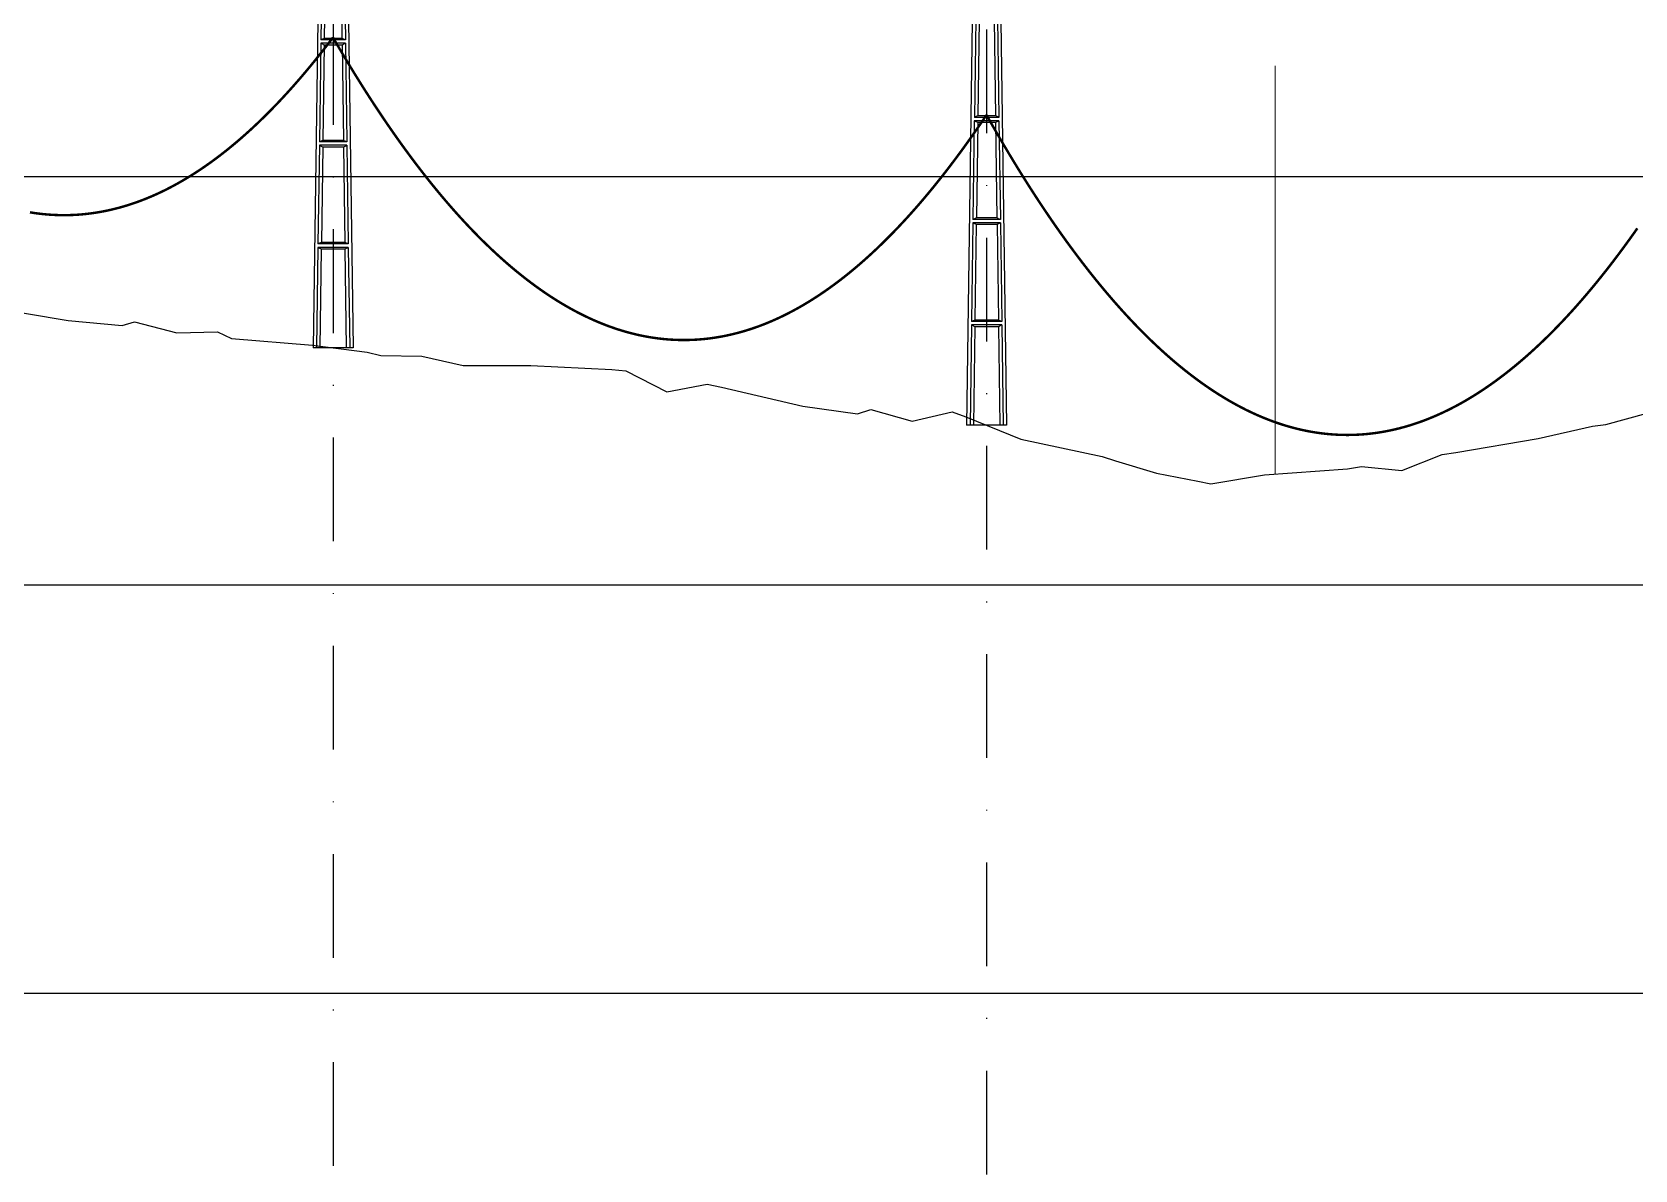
# Model space of a CAD drawing. Header units: metres. Extents: x -121 to 9872, y 3505 to 10721.
# Drawn here: x 5643.2 to 5839.5, y 6105.3 to 6244.7 of the extents above; entities that cross this region are included whole.
import ezdxf

# ---------------------------------------------------------------- set-up
doc = ezdxf.new("R2010")
doc.units = ezdxf.units.M
doc.linetypes.add('DASHDOT', pattern=[25.4, 12.7, -6.35, 0, -6.35])
doc.linetypes.add('DASHED', pattern=[0.75, 0.5, -0.25])
for name, color, linetype in [('C-ROAD-PROF', 2, 'DASHED'), ('CON-EOL- PROJEÇÃO', 22, 'Continuous'), ('ESTRADAS', 31, 'Continuous'), ('GRID', 253, 'Continuous'), ('Perfil - Caixa', 251, 'Continuous'), ('POSTE DT', 7, 'Continuous')]:
    doc.layers.add(name, color=color, linetype=linetype)

# ---------------------------------------------------------------- blocks, each defined once
blk = doc.blocks.new('*U1')
at = {"layer": 'POSTE DT', "extrusion": (0, 1, 0)}
for p, q in [((-3.31, 378.23), (-4.05, 262)), ((-3.31, 378.23), (3.31, 378.23)), ((3.31, 378.23), (4.06, 262)), ((-4.05, 262), (-7.72, 0)), ((-4.05, 262), (-4.05, 262)), ((-2.73, 262), (-3.08, 237.05)), ((-2.73, 262), (2.75, 262)), ((-1.42, 262), (-1.77, 237.57)), ((1.43, 262), (1.77, 237.57)), ((2.75, 262), (3.1, 237.05)), ((4.06, 262), (7.72, 0)), ((-3.1, 235.74), (-3.63, 197.65)), ((3.11, 235.73), (-3.1, 235.74)), ((3.1, 237.05), (-3.08, 237.05)), ((-1.8, 235.21), (-2.32, 198.19)), ((1.8, 235.21), (2.32, 198.19)), ((3.11, 235.73), (3.65, 197.65)), ((-3.65, 196.34), (-4.19, 158.25)), ((-2.35, 195.8), (-2.87, 158.8)), ((2.35, 195.8), (2.87, 158.8)), ((3.66, 196.34), (4.2, 158.25)), ((-4.21, 156.94), (-4.74, 118.85)), ((-2.9, 156.39), (-3.42, 119.41)), ((2.91, 156.39), (3.42, 119.41)), ((4.21, 156.94), (4.75, 118.85)), ((4.75, 118.85), (-4.74, 118.85)), ((-4.76, 117.54), (-5.29, 79.45)), ((4.77, 117.54), (-4.76, 117.54)), ((-3.46, 116.98), (-3.97, 80.02)), ((3.46, 116.98), (3.98, 80.02)), ((4.77, 117.54), (5.3, 79.45)), ((-5.31, 78.14), (-5.85, 40.06)), ((5.32, 78.14), (-5.31, 78.14)), ((5.3, 79.45), (-5.29, 79.45)), ((-4.01, 77.57), (-4.53, 40.63)), ((4.01, 77.57), (4.53, 40.63)), ((5.32, 78.14), (5.85, 40.06)), ((-5.86, 38.74), (-6.41, 0)), ((5.87, 38.74), (-5.86, 38.74)), ((5.85, 40.06), (-5.85, 40.06)), ((-4.56, 38.17), (-5.1, 0)), ((4.56, 38.17), (5.1, 0)), ((5.87, 38.74), (6.41, 0)), ((-6.41, 0), (-7.72, 0)), ((-5.1, 0), (-6.41, 0)), ((5.1, 0), (-5.1, 0)), ((6.41, 0), (5.1, 0)), ((7.72, 0), (6.41, 0))]:
    blk.add_line(p, q, dxfattribs=at)
at = {"layer": 'POSTE DT', "ltscale": 3}
for points in [[(-3.65, 196.34), (3.66, 196.34)], [(-3.63, 197.65), (3.65, 197.65)], [(-4.21, 156.94), (4.21, 156.94)], [(4.2, 158.25), (-4.19, 158.25)]]:
    blk.add_lwpolyline(points, dxfattribs=at)
at = {"layer": 'POSTE DT'}
for points, knots in [([(0.25, 309.94), (0.25, 309.93), (0.25, 309.93), (0.25, 309.92), (0.25, 309.91), (0.25, 309.9), (0.25, 309.89), (0.24, 309.85), (0.22, 309.82), (0.19, 309.77), (0.16, 309.74), (0.11, 309.71), (0.08, 309.7), (0.01, 309.68), (-0.02, 309.68), (-0.08, 309.7), (-0.11, 309.71), (-0.16, 309.74), (-0.18, 309.76), (-0.21, 309.8), (-0.22, 309.82), (-0.24, 309.85), (-0.24, 309.87), (-0.25, 309.89), (-0.25, 309.9), (-0.25, 309.92), (-0.25, 309.92), (-0.25, 309.93), (-0.25, 309.94), (-0.25, 309.95), (-0.25, 309.95), (-0.25, 309.96), (-0.25, 309.97), (-0.24, 310), (-0.23, 310.02), (-0.21, 310.07), (-0.2, 310.09), (-0.15, 310.14), (-0.13, 310.15), (-0.07, 310.18), (-0.03, 310.19), (0.03, 310.19), (0.06, 310.18), (0.12, 310.16), (0.14, 310.14), (0.18, 310.11), (0.2, 310.09), (0.21, 310.06), (0.22, 310.05), (0.23, 310.04), (0.24, 310.01), (0.24, 309.99), (0.25, 309.97), (0.25, 309.96), (0.25, 309.95), (0.25, 309.94), (0.25, 309.94), (0.25, 309.94), (0.25, 309.94)], [-54.728303, -54.728303, -54.728303, -54.728303, -54.309038, -54.309038, -53.647169, -53.647169, -52.532885, -52.532885, -48.86224, -48.86224, -45.282765, -45.282765, -41.52867, -41.52867, -37.867486, -37.867486, -34.454589, -34.454589, -31.301423, -31.301423, -28.48103, -28.48103, -26.961755, -26.961755, -25.7544, -25.7544, -25.136228, -25.136228, -24.64409, -24.64409, -24.094201, -24.094201, -23.191199, -23.191199, -20.494482, -20.494482, -17.342863, -17.342863, -13.645538, -13.645538, -9.835989, -9.835989, -6.296781, -6.296781, -3.005029, -3.005029, 0, 0, 0, 1.527594, 1.527594, 3.697216, 3.697216, 4.489727, 4.489727, 5.01438, 5.01438, 5.095313, 5.095313, 5.095313, 5.095313]), ([(-3.1, 235.74), (-2.88, 235.65), (-2.67, 235.56), (-2.23, 235.39), (-2.02, 235.3), (-1.8, 235.21)], [0.055576, 0.055576, 0.055576, 0.055576, 56.767409, 56.767409, 113.50757, 113.50757, 113.50757, 113.50757]), ([(-1.77, 237.57), (-1.99, 237.49), (-2.21, 237.4), (-2.64, 237.22), (-2.86, 237.14), (-3.08, 237.05)], [0, 0, 0, 0, 56.660495, 56.660495, 113.412826, 113.412826, 113.412826, 113.412826]), ([(-1.8, 235.21), (-1.2, 235.21), (-0.6, 235.21), (0.6, 235.21), (1.2, 235.21), (1.8, 235.21)], [0, 0, 0, 0, 68.567797, 68.567797, 137.136247, 137.136247, 137.136247, 137.136247]), ([(1.77, 237.57), (1.18, 237.57), (0.59, 237.57), (-0.59, 237.57), (-1.18, 237.57), (-1.77, 237.57)], [0, 0, 0, 0, 67.306894, 67.306894, 134.614447, 134.614447, 134.614447, 134.614447]), ([(3.1, 237.05), (2.87, 237.14), (2.65, 237.23), (2.21, 237.4), (1.99, 237.49), (1.77, 237.57)], [0, 0, 0, 0, 56.738948, 56.738948, 113.38731, 113.38731, 113.38731, 113.38731]), ([(1.8, 235.21), (2.02, 235.3), (2.24, 235.38), (2.68, 235.56), (2.89, 235.65), (3.11, 235.73)], [0, 0, 0, 0, 56.845349, 56.845349, 113.599799, 113.599799, 113.599799, 113.599799]), ([(-2.32, 198.19), (-2.54, 198.1), (-2.76, 198.01), (-3.2, 197.83), (-3.41, 197.74), (-3.63, 197.65)], [0, 0, 0, 0, 63.412073, 63.412073, 126.777421, 126.777421, 126.777421, 126.777421]), ([(2.32, 198.19), (1.55, 198.19), (0.77, 198.19), (-0.77, 198.19), (-1.55, 198.19), (-2.32, 198.19)], [0, 0, 0, 0, 88.31008, 88.31008, 176.620652, 176.620652, 176.620652, 176.620652]), ([(3.65, 197.65), (3.43, 197.74), (3.2, 197.83), (2.76, 198.01), (2.54, 198.1), (2.32, 198.19)], [0, 0, 0, 0, 63.488119, 63.488119, 126.880939, 126.880939, 126.880939, 126.880939]), ([(-3.65, 196.34), (-3.43, 196.25), (-3.22, 196.16), (-2.78, 195.98), (-2.57, 195.89), (-2.35, 195.8)], [0.054307, 0.054307, 0.054307, 0.054307, 63.527131, 63.527131, 127.063246, 127.063246, 127.063246, 127.063246]), ([(-2.35, 195.8), (-1.57, 195.8), (-0.78, 195.8), (0.79, 195.8), (1.57, 195.8), (2.35, 195.8)], [0, 0, 0, 0, 89.585713, 89.585713, 179.17191, 179.17191, 179.17191, 179.17191]), ([(2.35, 195.8), (2.57, 195.89), (2.79, 195.98), (3.23, 196.16), (3.45, 196.25), (3.66, 196.34)], [0, 0, 0, 0, 63.60246, 63.60246, 127.109696, 127.109696, 127.109696, 127.109696]), ([(-4.21, 156.94), (-3.99, 156.85), (-3.77, 156.75), (-3.34, 156.57), (-3.12, 156.48), (-2.9, 156.39)], [0.053423, 0.053423, 0.053423, 0.053423, 70.429742, 70.429742, 140.90167, 140.90167, 140.90167, 140.90167]), ([(-2.87, 158.8), (-3.09, 158.71), (-3.31, 158.62), (-3.75, 158.43), (-3.97, 158.34), (-4.19, 158.25)], [0, 0, 0, 0, 70.301707, 70.301707, 140.590947, 140.590947, 140.590947, 140.590947]), ([(-2.9, 156.39), (-1.94, 156.39), (-0.97, 156.39), (0.97, 156.39), (1.94, 156.39), (2.91, 156.39)], [0, 0, 0, 0, 110.60219, 110.60219, 221.20473, 221.20473, 221.20473, 221.20473]), ([(2.87, 158.8), (1.92, 158.8), (0.96, 158.8), (-0.96, 158.8), (-1.91, 158.8), (-2.87, 158.8)], [0, 0, 0, 0, 109.314454, 109.314454, 218.629264, 218.629264, 218.629264, 218.629264]), ([(4.2, 158.25), (3.98, 158.34), (3.76, 158.44), (3.31, 158.62), (3.09, 158.71), (2.87, 158.8)], [0, 0, 0, 0, 70.379198, 70.379198, 140.659718, 140.659718, 140.659718, 140.659718]), ([(2.91, 156.39), (3.12, 156.48), (3.34, 156.57), (3.78, 156.75), (4, 156.85), (4.21, 156.94)], [0, 0, 0, 0, 70.506649, 70.506649, 140.914701, 140.914701, 140.914701, 140.914701]), ([(-3.42, 119.41), (-3.64, 119.32), (-3.86, 119.23), (-4.3, 119.04), (-4.52, 118.95), (-4.74, 118.85)], [0, 0, 0, 0, 77.299547, 77.299547, 154.618634, 154.618634, 154.618634, 154.618634]), ([(3.42, 119.41), (2.28, 119.41), (1.14, 119.41), (-1.14, 119.41), (-2.28, 119.41), (-3.42, 119.41)], [0, 0, 0, 0, 130.319901, 130.319901, 260.640046, 260.640046, 260.640046, 260.640046]), ([(4.75, 118.85), (4.53, 118.95), (4.31, 119.04), (3.87, 119.23), (3.64, 119.32), (3.42, 119.41)], [0, 0, 0, 0, 77.381597, 77.381597, 154.66183, 154.66183, 154.66183, 154.66183]), ([(-4.76, 117.54), (-4.54, 117.45), (-4.32, 117.35), (-3.89, 117.17), (-3.67, 117.07), (-3.46, 116.98)], [0.052784, 0.052784, 0.052784, 0.052784, 77.438432, 77.438432, 154.950301, 154.950301, 154.950301, 154.950301]), ([(-3.46, 116.98), (-2.3, 116.98), (-1.15, 116.98), (1.15, 116.98), (2.31, 116.98), (3.46, 116.98)], [0, 0, 0, 0, 131.617604, 131.617604, 263.235447, 263.235447, 263.235447, 263.235447]), ([(3.46, 116.98), (3.68, 117.07), (3.89, 117.17), (4.33, 117.35), (4.55, 117.45), (4.77, 117.54)], [0, 0, 0, 0, 77.520013, 77.520013, 154.938747, 154.938747, 154.938747, 154.938747]), ([(-5.31, 78.14), (-5.09, 78.05), (-4.88, 77.95), (-4.44, 77.76), (-4.23, 77.67), (-4.01, 77.57)], [0.052308, 0.052308, 0.052308, 0.052308, 84.527725, 84.527725, 169.158824, 169.158824, 169.158824, 169.158824]), ([(-3.97, 80.02), (-4.19, 79.93), (-4.41, 79.83), (-4.85, 79.64), (-5.07, 79.55), (-5.29, 79.45)], [0, 0, 0, 0, 84.379671, 84.379671, 168.809376, 168.809376, 168.809376, 168.809376]), ([(-4.01, 77.57), (-2.67, 77.57), (-1.34, 77.57), (1.34, 77.57), (2.67, 77.57), (4.01, 77.57)], [0, 0, 0, 0, 152.632212, 152.632212, 305.264569, 305.264569, 305.264569, 305.264569]), ([(3.98, 80.02), (2.65, 80.02), (1.33, 80.02), (-1.32, 80.02), (-2.65, 80.02), (-3.97, 80.02)], [0, 0, 0, 0, 151.326157, 151.326157, 302.652465, 302.652465, 302.652465, 302.652465]), ([(5.3, 79.45), (5.08, 79.55), (4.86, 79.64), (4.42, 79.83), (4.2, 79.93), (3.98, 80.02)], [0, 0, 0, 0, 84.46863, 84.46863, 168.833721, 168.833721, 168.833721, 168.833721]), ([(4.01, 77.57), (4.23, 77.67), (4.45, 77.76), (4.88, 77.95), (5.1, 78.05), (5.32, 78.14)], [0, 0, 0, 0, 84.616316, 84.616316, 169.129178, 169.129178, 169.129178, 169.129178]), ([(-5.86, 38.74), (-5.65, 38.65), (-5.43, 38.55), (-5, 38.36), (-4.78, 38.26), (-4.56, 38.17)], [0.026524, 0.026524, 0.026524, 0.026524, 91.679563, 91.679563, 183.466041, 183.466041, 183.466041, 183.466041]), ([(-4.53, 40.63), (-4.75, 40.53), (-4.97, 40.44), (-5.41, 40.25), (-5.63, 40.15), (-5.85, 40.06)], [0, 0, 0, 0, 91.523648, 91.523648, 183.126775, 183.126775, 183.126775, 183.126775]), ([(-4.56, 38.17), (-3.04, 38.17), (-1.52, 38.17), (1.52, 38.17), (3.04, 38.17), (4.56, 38.17)], [0, 0, 0, 0, 173.646192, 173.646192, 347.292451, 347.292451, 347.292451, 347.292451]), ([(4.53, 40.63), (3.02, 40.63), (1.51, 40.63), (-1.51, 40.63), (-3.02, 40.63), (-4.53, 40.63)], [0, 0, 0, 0, 172.33304, 172.33304, 344.666151, 344.666151, 344.666151, 344.666151]), ([(5.85, 40.06), (5.63, 40.15), (5.41, 40.25), (4.97, 40.44), (4.75, 40.53), (4.53, 40.63)], [0, 0, 0, 0, 91.621326, 91.621326, 183.137324, 183.137324, 183.137324, 183.137324]), ([(4.56, 38.17), (4.78, 38.26), (5, 38.36), (5.43, 38.55), (5.65, 38.65), (5.87, 38.74)], [0, 0, 0, 0, 91.776928, 91.776928, 183.448614, 183.448614, 183.448614, 183.448614])]:
    blk.add_open_spline(points, degree=3, knots=knots, dxfattribs=at)

msp = doc.modelspace()

# ---------------------------------------------------------------- linework, layer by layer
at = {"layer": 'C-ROAD-PROF', "color": 0, "linetype": 'Continuous', "lineweight": -3}
msp.add_lwpolyline([(5637.66, 6210.999), (5647.628, 6209.323), (5654.256, 6208.711), (5655.785, 6209.154), (5660.97, 6207.811), (5665.95, 6207.955), (5667.631, 6207.128), (5677.583, 6206.319), (5684.251, 6205.451), (5685.922, 6205.039), (5690.948, 6204.981), (5696.012, 6203.82), (5697.6, 6203.841), (5704.308, 6203.814), (5714.228, 6203.352), (5715.941, 6203.17), (5720.939, 6200.581), (5725.916, 6201.543), (5727.644, 6201.163), (5737.593, 6198.844), (5744.317, 6197.898), (5745.944, 6198.437), (5750.998, 6196.991), (5755.896, 6198.165), (5757.562, 6197.526), (5764.292, 6194.815), (5774.285, 6192.68), (5775.908, 6192.171), (5780.929, 6190.661), (5785.965, 6189.651), (5787.582, 6189.35), (5794.163, 6190.449), (5804.313, 6191.173), (5806.027, 6191.441), (5810.967, 6190.961), (5815.886, 6192.934), (5817.576, 6193.181), (5827.665, 6194.898), (5834.308, 6196.376), (5835.962, 6196.603), (5841.009, 6197.991)], dxfattribs=at)
at = {"layer": 'CON-EOL- PROJEÇÃO', "lineweight": 30, "const_width": 0.3}
for points in [[(5642.962, 6222.583), (5643.353, 6222.521), (5643.743, 6222.465), (5644.134, 6222.415), (5644.524, 6222.371), (5644.915, 6222.333), (5645.306, 6222.302), (5645.696, 6222.276), (5646.087, 6222.257), (5646.478, 6222.243), (5646.868, 6222.236), (5647.259, 6222.235), (5647.65, 6222.24), (5648.04, 6222.251), (5648.431, 6222.269), (5648.822, 6222.292), (5649.212, 6222.322), (5649.603, 6222.357), (5649.994, 6222.399), (5650.384, 6222.447), (5650.775, 6222.501), (5651.165, 6222.561), (5651.556, 6222.627), (5651.947, 6222.699), (5652.337, 6222.777), (5652.728, 6222.862), (5653.119, 6222.953), (5653.509, 6223.049), (5653.9, 6223.152), (5654.291, 6223.261), (5654.681, 6223.376), (5655.072, 6223.497), (5655.463, 6223.625), (5655.853, 6223.758), (5656.244, 6223.898), (5656.635, 6224.043), (5657.025, 6224.195), (5657.416, 6224.353), (5657.806, 6224.517), (5658.197, 6224.687), (5658.588, 6224.863), (5658.978, 6225.045), (5659.369, 6225.234), (5659.76, 6225.428), (5660.15, 6225.629), (5660.541, 6225.836), (5660.932, 6226.049), (5661.322, 6226.268), (5661.713, 6226.493), (5662.104, 6226.724), (5662.494, 6226.962), (5662.885, 6227.205), (5663.276, 6227.455), (5663.666, 6227.711), (5664.057, 6227.973), (5664.447, 6228.241), (5664.838, 6228.515), (5665.229, 6228.795), (5665.619, 6229.081), (5666.01, 6229.374), (5666.401, 6229.673), (5666.791, 6229.977), (5667.182, 6230.288), (5667.573, 6230.605), (5667.963, 6230.929), (5668.354, 6231.258), (5668.745, 6231.593), (5669.135, 6231.935), (5669.526, 6232.283), (5669.917, 6232.636), (5670.307, 6232.996), (5670.698, 6233.363), (5671.088, 6233.735), (5671.479, 6234.113), (5671.87, 6234.498), (5672.26, 6234.888), (5672.651, 6235.285), (5673.042, 6235.688), (5673.432, 6236.097), (5673.823, 6236.513), (5674.214, 6236.934), (5674.604, 6237.361), (5674.995, 6237.795), (5675.386, 6238.235), (5675.776, 6238.681), (5676.167, 6239.133), (5676.558, 6239.591), (5676.948, 6240.056), (5677.339, 6240.527), (5677.729, 6241.003), (5678.12, 6241.486), (5678.511, 6241.975), (5678.901, 6242.47), (5679.292, 6242.972), (5679.683, 6243.479), (5680.073, 6243.993)], [(5680.073, 6243.993), (5680.471, 6243.308), (5680.87, 6242.629), (5681.268, 6241.957), (5681.666, 6241.291), (5682.064, 6240.632), (5682.462, 6239.979), (5682.86, 6239.332), (5683.259, 6238.692), (5683.657, 6238.058), (5684.055, 6237.431), (5684.453, 6236.81), (5684.851, 6236.196), (5685.249, 6235.588), (5685.648, 6234.986), (5686.046, 6234.391), (5686.444, 6233.803), (5686.842, 6233.22), (5687.24, 6232.644), (5687.638, 6232.075), (5688.037, 6231.512), (5688.435, 6230.955), (5688.833, 6230.405), (5689.231, 6229.861), (5689.629, 6229.324), (5690.027, 6228.793), (5690.425, 6228.268), (5690.824, 6227.75), (5691.222, 6227.238), (5691.62, 6226.732), (5692.018, 6226.233), (5692.416, 6225.741), (5692.814, 6225.255), (5693.213, 6224.775), (5693.611, 6224.301), (5694.009, 6223.834), (5694.407, 6223.374), (5694.805, 6222.919), (5695.203, 6222.471), (5695.602, 6222.03), (5696, 6221.595), (5696.398, 6221.166), (5696.796, 6220.744), (5697.194, 6220.328), (5697.592, 6219.918), (5697.99, 6219.515), (5698.389, 6219.118), (5698.787, 6218.728), (5699.185, 6218.344), (5699.583, 6217.966), (5699.981, 6217.595), (5700.379, 6217.23), (5700.778, 6216.871), (5701.176, 6216.519), (5701.574, 6216.173), (5701.972, 6215.834), (5702.37, 6215.501), (5702.768, 6215.174), (5703.167, 6214.854), (5703.565, 6214.54), (5703.963, 6214.232), (5704.361, 6213.931), (5704.759, 6213.636), (5705.157, 6213.348), (5705.556, 6213.066), (5705.954, 6212.79), (5706.352, 6212.52), (5706.75, 6212.257), (5707.148, 6212.001), (5707.546, 6211.75), (5707.944, 6211.506), (5708.343, 6211.269), (5708.741, 6211.038), (5709.139, 6210.813), (5709.537, 6210.594), (5709.935, 6210.382), (5710.333, 6210.176), (5710.732, 6209.977), (5711.13, 6209.784), (5711.528, 6209.597), (5711.926, 6209.416), (5712.324, 6209.242), (5712.722, 6209.075), (5713.121, 6208.913), (5713.519, 6208.758), (5713.917, 6208.61), (5714.315, 6208.468), (5714.713, 6208.332), (5715.111, 6208.202), (5715.509, 6208.079), (5715.908, 6207.962), (5716.306, 6207.852), (5716.704, 6207.747), (5717.102, 6207.65), (5717.5, 6207.558), (5717.898, 6207.473), (5718.297, 6207.394), (5718.695, 6207.322), (5719.093, 6207.256), (5719.491, 6207.196), (5719.889, 6207.143), (5720.287, 6207.096), (5720.686, 6207.055), (5721.084, 6207.021), (5721.482, 6206.993), (5721.88, 6206.971), (5722.278, 6206.956), (5722.676, 6206.947), (5723.075, 6206.944), (5723.473, 6206.948), (5723.871, 6206.958), (5724.269, 6206.975), (5724.667, 6206.998), (5725.065, 6207.027), (5725.463, 6207.062), (5725.862, 6207.104), (5726.26, 6207.152), (5726.658, 6207.207), (5727.056, 6207.268), (5727.454, 6207.335), (5727.852, 6207.409), (5728.251, 6207.489), (5728.649, 6207.575), (5729.047, 6207.668), (5729.445, 6207.767), (5729.843, 6207.872), (5730.241, 6207.984), (5730.64, 6208.102), (5731.038, 6208.226), (5731.436, 6208.357), (5731.834, 6208.494), (5732.232, 6208.637), (5732.63, 6208.787), (5733.029, 6208.943), (5733.427, 6209.106), (5733.825, 6209.275), (5734.223, 6209.45), (5734.621, 6209.632), (5735.019, 6209.82), (5735.417, 6210.014), (5735.816, 6210.215), (5736.214, 6210.422), (5736.612, 6210.635), (5737.01, 6210.855), (5737.408, 6211.081), (5737.806, 6211.313), (5738.205, 6211.552), (5738.603, 6211.797), (5739.001, 6212.049), (5739.399, 6212.306), (5739.797, 6212.571), (5740.195, 6212.841), (5740.594, 6213.118), (5740.992, 6213.402), (5741.39, 6213.691), (5741.788, 6213.987), (5742.186, 6214.29), (5742.584, 6214.599), (5742.982, 6214.914), (5743.381, 6215.235), (5743.779, 6215.563), (5744.177, 6215.897), (5744.575, 6216.238), (5744.973, 6216.585), (5745.371, 6216.938), (5745.77, 6217.298), (5746.168, 6217.664), (5746.566, 6218.037), (5746.964, 6218.416), (5747.362, 6218.801), (5747.76, 6219.193), (5748.159, 6219.591), (5748.557, 6219.995), (5748.955, 6220.406), (5749.353, 6220.823), (5749.751, 6221.247), (5750.149, 6221.676), (5750.548, 6222.113), (5750.946, 6222.556), (5751.344, 6223.005), (5751.742, 6223.46), (5752.14, 6223.922), (5752.538, 6224.39), (5752.936, 6224.865), (5753.335, 6225.346), (5753.733, 6225.833), (5754.131, 6226.327), (5754.529, 6226.827), (5754.927, 6227.334), (5755.325, 6227.847), (5755.724, 6228.367), (5756.122, 6228.892), (5756.52, 6229.425), (5756.918, 6229.963), (5757.316, 6230.508), (5757.714, 6231.06), (5758.113, 6231.618), (5758.511, 6232.182), (5758.909, 6232.753), (5759.307, 6233.33), (5759.705, 6233.913), (5760.103, 6234.503)], [(5760.103, 6234.503), (5760.551, 6233.711), (5760.999, 6232.927), (5761.447, 6232.151), (5761.894, 6231.383), (5762.342, 6230.624), (5762.79, 6229.872), (5763.238, 6229.129), (5763.685, 6228.394), (5764.133, 6227.666), (5764.581, 6226.948), (5765.029, 6226.237), (5765.476, 6225.534), (5765.924, 6224.84), (5766.372, 6224.153), (5766.82, 6223.475), (5767.268, 6222.805), (5767.715, 6222.143), (5768.163, 6221.489), (5768.611, 6220.843), (5769.059, 6220.205), (5769.506, 6219.575), (5769.954, 6218.954), (5770.402, 6218.34), (5770.85, 6217.735), (5771.297, 6217.138), (5771.745, 6216.549), (5772.193, 6215.968), (5772.641, 6215.395), (5773.088, 6214.83), (5773.536, 6214.273), (5773.984, 6213.725), (5774.432, 6213.184), (5774.879, 6212.652), (5775.327, 6212.127), (5775.775, 6211.611), (5776.223, 6211.103), (5776.67, 6210.603), (5777.118, 6210.11), (5777.566, 6209.626), (5778.014, 6209.151), (5778.462, 6208.683), (5778.909, 6208.223), (5779.357, 6207.771), (5779.805, 6207.328), (5780.253, 6206.892), (5780.7, 6206.464), (5781.148, 6206.045), (5781.596, 6205.634), (5782.044, 6205.23), (5782.491, 6204.835), (5782.939, 6204.448), (5783.387, 6204.069), (5783.835, 6203.698), (5784.282, 6203.335), (5784.73, 6202.98), (5785.178, 6202.633), (5785.626, 6202.294), (5786.073, 6201.963), (5786.521, 6201.64), (5786.969, 6201.326), (5787.417, 6201.019), (5787.865, 6200.72), (5788.312, 6200.43), (5788.76, 6200.147), (5789.208, 6199.873), (5789.656, 6199.606), (5790.103, 6199.348), (5790.551, 6199.097), (5790.999, 6198.855), (5791.447, 6198.621), (5791.894, 6198.394), (5792.342, 6198.176), (5792.79, 6197.966), (5793.238, 6197.764), (5793.685, 6197.57), (5794.133, 6197.384), (5794.581, 6197.206), (5795.029, 6197.036), (5795.476, 6196.874), (5795.924, 6196.72), (5796.372, 6196.574), (5796.82, 6196.436), (5797.268, 6196.306), (5797.715, 6196.185), (5798.163, 6196.071), (5798.611, 6195.965), (5799.059, 6195.867), (5799.506, 6195.778), (5799.954, 6195.696), (5800.402, 6195.622), (5800.85, 6195.557), (5801.297, 6195.499), (5801.745, 6195.45), (5802.193, 6195.408), (5802.641, 6195.375), (5803.088, 6195.349), (5803.536, 6195.332), (5803.984, 6195.322), (5804.432, 6195.321), (5804.879, 6195.328), (5805.327, 6195.342), (5805.775, 6195.365), (5806.223, 6195.396), (5806.67, 6195.435), (5807.118, 6195.482), (5807.566, 6195.536), (5808.014, 6195.599), (5808.462, 6195.67), (5808.909, 6195.749), (5809.357, 6195.836), (5809.805, 6195.931), (5810.253, 6196.034), (5810.7, 6196.145), (5811.148, 6196.264), (5811.596, 6196.391), (5812.044, 6196.526), (5812.491, 6196.67), (5812.939, 6196.821), (5813.387, 6196.98), (5813.835, 6197.147), (5814.282, 6197.323), (5814.73, 6197.506), (5815.178, 6197.697), (5815.626, 6197.897), (5816.073, 6198.104), (5816.521, 6198.32), (5816.969, 6198.543), (5817.417, 6198.775), (5817.865, 6199.014), (5818.312, 6199.262), (5818.76, 6199.518), (5819.208, 6199.781), (5819.656, 6200.053), (5820.103, 6200.333), (5820.551, 6200.621), (5820.999, 6200.917), (5821.447, 6201.221), (5821.894, 6201.533), (5822.342, 6201.853), (5822.79, 6202.181), (5823.238, 6202.517), (5823.685, 6202.861), (5824.133, 6203.213), (5824.581, 6203.574), (5825.029, 6203.942), (5825.476, 6204.318), (5825.924, 6204.703), (5826.372, 6205.095), (5826.82, 6205.496), (5827.268, 6205.905), (5827.715, 6206.321), (5828.163, 6206.746), (5828.611, 6207.179), (5829.059, 6207.62), (5829.506, 6208.069), (5829.954, 6208.526), (5830.402, 6208.991), (5830.85, 6209.464), (5831.297, 6209.946), (5831.745, 6210.435), (5832.193, 6210.932), (5832.641, 6211.438), (5833.088, 6211.951), (5833.536, 6212.473), (5833.984, 6213.003), (5834.432, 6213.541), (5834.879, 6214.086), (5835.327, 6214.64), (5835.775, 6215.203), (5836.223, 6215.773), (5836.67, 6216.351), (5837.118, 6216.937), (5837.566, 6217.532), (5838.014, 6218.134), (5838.462, 6218.745), (5838.909, 6219.364), (5839.357, 6219.991), (5839.805, 6220.626)]]:
    msp.add_lwpolyline(points, dxfattribs=at)
at = {"layer": 'ESTRADAS', "color": 5, "lineweight": 5}
msp.add_lwpolyline([(5795.443, 6190.54), (5795.443, 6240.54)], dxfattribs=at)
at = {"layer": 'GRID', "linetype": 'DASHDOT'}
for p, q in [((5680.102, 7878), (5680.102, 5510.205)), ((5760.103, 7876.973), (5760.103, 5510.205))]:
    msp.add_line(p, q, dxfattribs=at)
at = {"layer": 'GRID'}
for points in [[(-30.298, 6226.973), (7827.812, 6226.973)], [(-30.298, 6176.973), (7827.812, 6176.973)]]:
    msp.add_lwpolyline(points, dxfattribs=at)
at = {"layer": 'Perfil - Caixa'}
msp.add_lwpolyline([(-30.298, 6126.973), (7827.812, 6126.973)], dxfattribs=at)

# ---------------------------------------------------------------- block references
at = {"layer": 'POSTE DT', "xscale": 0.3172702451939489, "yscale": 0.3172702451939489, "zscale": 0.3172702451939489}
for p in [(5680.089, 6205.995), (5760.119, 6196.503)]:
    msp.add_blockref('*U1', p, dxfattribs=at)

doc.saveas('drawing.dxf')
